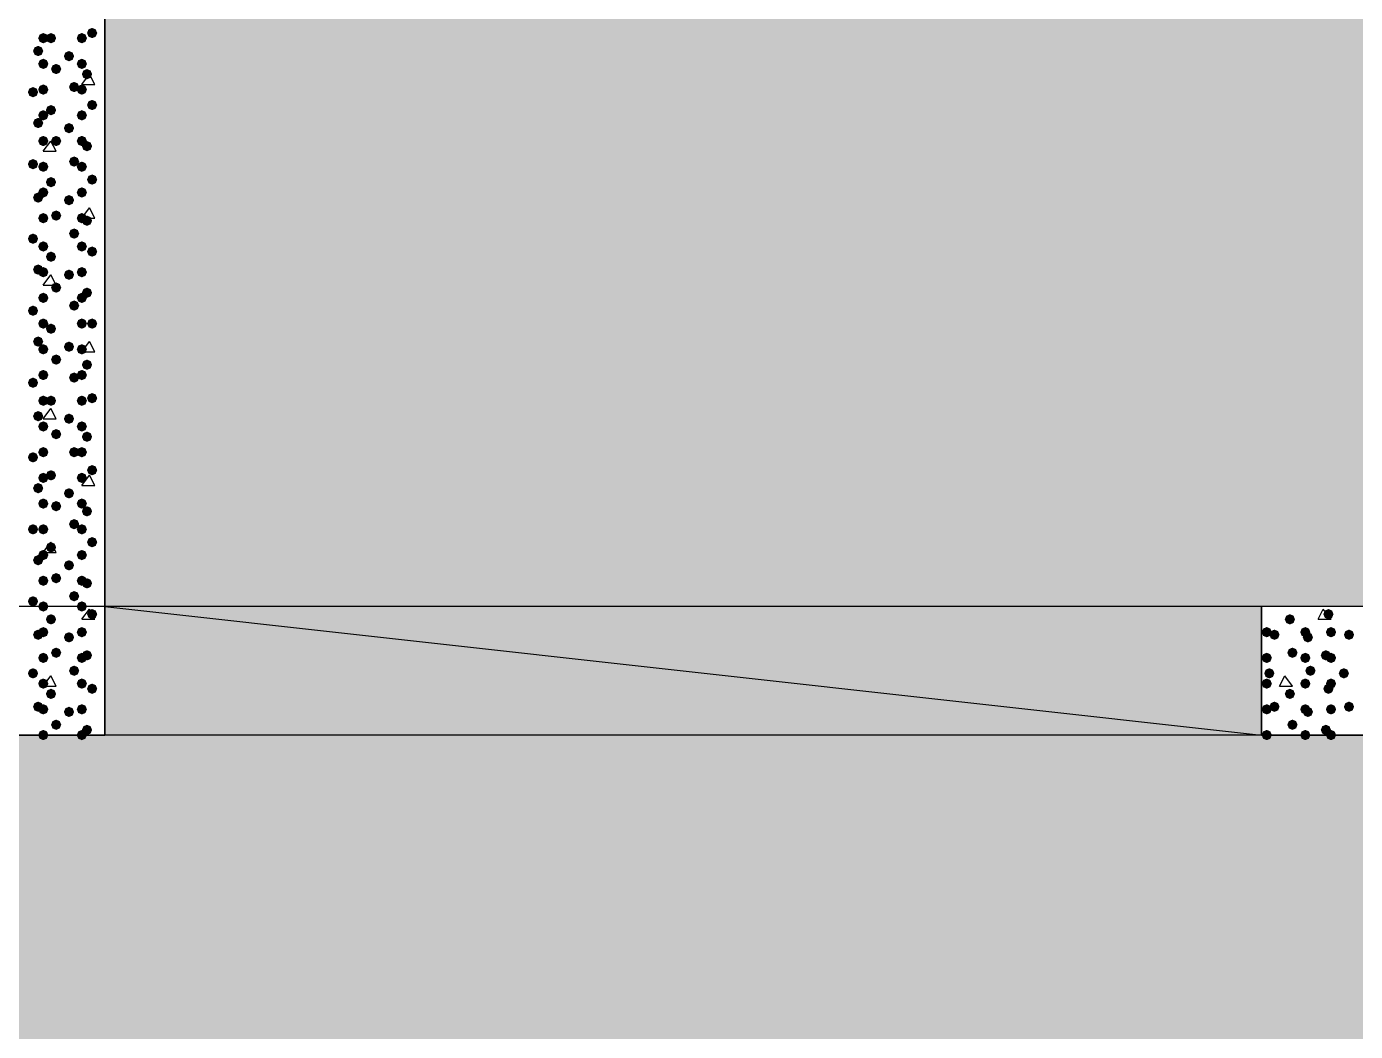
# Model space of a CAD drawing. Header units: millimetres. Extents: x 0 to 420, y 0 to 297.
# Drawn here: x 216.94 to 238.82, y 99.09 to 115.63 of the extents above; entities that cross this region are included whole.
import ezdxf

# ---------------------------------------------------------------- set-up
doc = ezdxf.new("R2010")
doc.units = ezdxf.units.MM
doc.layers.get('0').update_dxf_attribs({"linetype": 'CONTINUOUS'})

msp = doc.modelspace()

# ---------------------------------------------------------------- hatches: boundary and pattern name
at = {"true_color": 0x000008}
h = msp.add_hatch(color=0, dxfattribs=at)
h.paths.add_polyline_path([(379.603, 125.179667), (218.228333, 125.179667), (379.603, 106.087333)], flags=0)
h.paths.add_polyline_path([(218.228333, 125.179667), (379.603, 106.087333), (218.228333, 106.087333)], flags=0)
for points in [[(218.101333, 115.527667), (218.076462, 115.467871), (218.016667, 115.443), (217.956871, 115.467871), (217.932, 115.527667), (217.956871, 115.587462), (218.016667, 115.612333), (218.076462, 115.587463)], [(217.297, 115.443), (217.272129, 115.383204), (217.212333, 115.358333), (217.152537, 115.383204), (217.127667, 115.443), (217.152537, 115.502796), (217.212333, 115.527667), (217.272129, 115.502796)], [(217.424, 115.443), (217.399129, 115.383204), (217.339333, 115.358333), (217.279538, 115.383204), (217.254667, 115.443), (217.279537, 115.502796), (217.339333, 115.527667), (217.399129, 115.502796)], [(217.932, 115.443), (217.907129, 115.383204), (217.847333, 115.358333), (217.787537, 115.383204), (217.762667, 115.443), (217.787537, 115.502796), (217.847333, 115.527667), (217.907129, 115.502796)], [(217.212333, 115.231333), (217.187462, 115.171538), (217.127667, 115.146667), (217.067871, 115.171538), (217.043, 115.231333), (217.067871, 115.291129), (217.127667, 115.316), (217.187462, 115.291129)], [(217.720333, 115.146667), (217.695462, 115.086871), (217.635667, 115.062), (217.575871, 115.086871), (217.551, 115.146667), (217.575871, 115.206462), (217.635667, 115.231333), (217.695462, 115.206463)], [(217.297, 115.019667), (217.272129, 114.959871), (217.212333, 114.935), (217.152537, 114.959871), (217.127667, 115.019667), (217.152537, 115.079462), (217.212333, 115.104333), (217.272129, 115.079463)], [(217.508667, 114.935), (217.483796, 114.875204), (217.424, 114.850333), (217.364204, 114.875204), (217.339333, 114.935), (217.364204, 114.994796), (217.424, 115.019667), (217.483796, 114.994796)], [(217.932, 115.019667), (217.907129, 114.959871), (217.847333, 114.935), (217.787537, 114.959871), (217.762667, 115.019667), (217.787537, 115.079462), (217.847333, 115.104333), (217.907129, 115.079463)], [(218.016667, 114.850333), (217.991796, 114.790538), (217.932, 114.765667), (217.872204, 114.790538), (217.847333, 114.850333), (217.872204, 114.910129), (217.932, 114.935), (217.991796, 114.910129)], [(217.805, 114.638667), (217.780129, 114.578871), (217.720333, 114.554), (217.660538, 114.578871), (217.635667, 114.638667), (217.660537, 114.698462), (217.720333, 114.723333), (217.780129, 114.698463)], [(217.127667, 114.554), (217.102796, 114.494204), (217.043, 114.469333), (216.983204, 114.494204), (216.958333, 114.554), (216.983204, 114.613796), (217.043, 114.638667), (217.102796, 114.613796)], [(217.297, 114.596333), (217.272129, 114.536537), (217.212333, 114.511667), (217.152537, 114.536537), (217.127667, 114.596333), (217.152537, 114.656129), (217.212333, 114.681), (217.272129, 114.656129)], [(217.932, 114.596333), (217.907129, 114.536537), (217.847333, 114.511667), (217.787537, 114.536537), (217.762667, 114.596333), (217.787537, 114.656129), (217.847333, 114.681), (217.907129, 114.656129)], [(217.297, 114.173), (217.272129, 114.113204), (217.212333, 114.088333), (217.152537, 114.113204), (217.127667, 114.173), (217.152537, 114.232796), (217.212333, 114.257667), (217.272129, 114.232796)], [(217.424, 114.257667), (217.399129, 114.197871), (217.339333, 114.173), (217.279538, 114.197871), (217.254667, 114.257667), (217.279537, 114.317462), (217.339333, 114.342333), (217.399129, 114.317463)], [(217.932, 114.173), (217.907129, 114.113204), (217.847333, 114.088333), (217.787537, 114.113204), (217.762667, 114.173), (217.787537, 114.232796), (217.847333, 114.257667), (217.907129, 114.232796)], [(218.101333, 114.342333), (218.076462, 114.282537), (218.016667, 114.257667), (217.956871, 114.282537), (217.932, 114.342333), (217.956871, 114.402129), (218.016667, 114.427), (218.076462, 114.402129)], [(217.212333, 114.046), (217.187462, 113.986204), (217.127667, 113.961333), (217.067871, 113.986204), (217.043, 114.046), (217.067871, 114.105796), (217.127667, 114.130667), (217.187462, 114.105796)], [(217.720333, 113.961333), (217.695462, 113.901537), (217.635667, 113.876667), (217.575871, 113.901537), (217.551, 113.961333), (217.575871, 114.021129), (217.635667, 114.046), (217.695462, 114.021129)], [(217.297, 113.749667), (217.272129, 113.689871), (217.212333, 113.665), (217.152537, 113.689871), (217.127667, 113.749667), (217.152537, 113.809462), (217.212333, 113.834333), (217.272129, 113.809463)], [(217.508667, 113.749667), (217.483796, 113.689871), (217.424, 113.665), (217.364204, 113.689871), (217.339333, 113.749667), (217.364204, 113.809462), (217.424, 113.834333), (217.483796, 113.809463)], [(217.932, 113.749667), (217.907129, 113.689871), (217.847333, 113.665), (217.787537, 113.689871), (217.762667, 113.749667), (217.787537, 113.809462), (217.847333, 113.834333), (217.907129, 113.809463)], [(218.016667, 113.665), (217.991796, 113.605204), (217.932, 113.580333), (217.872204, 113.605204), (217.847333, 113.665), (217.872204, 113.724796), (217.932, 113.749667), (217.991796, 113.724796)], [(217.127667, 113.368667), (217.102796, 113.308871), (217.043, 113.284), (216.983204, 113.308871), (216.958333, 113.368667), (216.983204, 113.428462), (217.043, 113.453333), (217.102796, 113.428463)], [(217.297, 113.326333), (217.272129, 113.266537), (217.212333, 113.241667), (217.152537, 113.266537), (217.127667, 113.326333), (217.152537, 113.386129), (217.212333, 113.411), (217.272129, 113.386129)], [(217.805, 113.411), (217.780129, 113.351204), (217.720333, 113.326333), (217.660538, 113.351204), (217.635667, 113.411), (217.660537, 113.470796), (217.720333, 113.495667), (217.780129, 113.470796)], [(217.932, 113.326333), (217.907129, 113.266537), (217.847333, 113.241667), (217.787537, 113.266537), (217.762667, 113.326333), (217.787537, 113.386129), (217.847333, 113.411), (217.907129, 113.386129)], [(217.424, 113.072333), (217.399129, 113.012538), (217.339333, 112.987667), (217.279538, 113.012538), (217.254667, 113.072333), (217.279537, 113.132129), (217.339333, 113.157), (217.399129, 113.132129)], [(218.101333, 113.114667), (218.076462, 113.054871), (218.016667, 113.03), (217.956871, 113.054871), (217.932, 113.114667), (217.956871, 113.174462), (218.016667, 113.199333), (218.076462, 113.174463)], [(217.297, 112.903), (217.272129, 112.843204), (217.212333, 112.818333), (217.152537, 112.843204), (217.127667, 112.903), (217.152537, 112.962796), (217.212333, 112.987667), (217.272129, 112.962796)], [(217.932, 112.903), (217.907129, 112.843204), (217.847333, 112.818333), (217.787537, 112.843204), (217.762667, 112.903), (217.787537, 112.962796), (217.847333, 112.987667), (217.907129, 112.962796)], [(217.212333, 112.818333), (217.187462, 112.758537), (217.127667, 112.733667), (217.067871, 112.758537), (217.043, 112.818333), (217.067871, 112.878129), (217.127667, 112.903), (217.187462, 112.878129)], [(217.720333, 112.776), (217.695462, 112.716204), (217.635667, 112.691333), (217.575871, 112.716204), (217.551, 112.776), (217.575871, 112.835796), (217.635667, 112.860667), (217.695462, 112.835796)], [(217.297, 112.479667), (217.272129, 112.419871), (217.212333, 112.395), (217.152537, 112.419871), (217.127667, 112.479667), (217.152537, 112.539462), (217.212333, 112.564333), (217.272129, 112.539463)], [(217.508667, 112.522), (217.483796, 112.462204), (217.424, 112.437333), (217.364204, 112.462204), (217.339333, 112.522), (217.364204, 112.581796), (217.424, 112.606667), (217.483796, 112.581796)], [(217.932, 112.479667), (217.907129, 112.419871), (217.847333, 112.395), (217.787537, 112.419871), (217.762667, 112.479667), (217.787537, 112.539462), (217.847333, 112.564333), (217.907129, 112.539463)], [(218.016667, 112.437333), (217.991796, 112.377537), (217.932, 112.352667), (217.872204, 112.377537), (217.847333, 112.437333), (217.872204, 112.497129), (217.932, 112.522), (217.991796, 112.497129)], [(217.805, 112.225667), (217.780129, 112.165871), (217.720333, 112.141), (217.660538, 112.165871), (217.635667, 112.225667), (217.660537, 112.285462), (217.720333, 112.310333), (217.780129, 112.285463)], [(217.127667, 112.141), (217.102796, 112.081204), (217.043, 112.056333), (216.983204, 112.081204), (216.958333, 112.141), (216.983204, 112.200796), (217.043, 112.225667), (217.102796, 112.200796)], [(217.297, 112.014), (217.272129, 111.954204), (217.212333, 111.929333), (217.152537, 111.954204), (217.127667, 112.014), (217.152537, 112.073796), (217.212333, 112.098667), (217.272129, 112.073796)], [(217.932, 112.014), (217.907129, 111.954204), (217.847333, 111.929333), (217.787537, 111.954204), (217.762667, 112.014), (217.787537, 112.073796), (217.847333, 112.098667), (217.907129, 112.073796)], [(217.424, 111.844667), (217.399129, 111.784871), (217.339333, 111.76), (217.279538, 111.784871), (217.254667, 111.844667), (217.279537, 111.904462), (217.339333, 111.929333), (217.399129, 111.904463)], [(218.101333, 111.929333), (218.076462, 111.869537), (218.016667, 111.844667), (217.956871, 111.869537), (217.932, 111.929333), (217.956871, 111.989129), (218.016667, 112.014), (218.076462, 111.989129)], [(217.212333, 111.633), (217.187462, 111.573204), (217.127667, 111.548333), (217.067871, 111.573204), (217.043, 111.633), (217.067871, 111.692796), (217.127667, 111.717667), (217.187462, 111.692796)], [(217.297, 111.590667), (217.272129, 111.530871), (217.212333, 111.506), (217.152537, 111.530871), (217.127667, 111.590667), (217.152537, 111.650462), (217.212333, 111.675333), (217.272129, 111.650463)], [(217.720333, 111.548333), (217.695462, 111.488538), (217.635667, 111.463667), (217.575871, 111.488538), (217.551, 111.548333), (217.575871, 111.608129), (217.635667, 111.633), (217.695462, 111.608129)], [(217.932, 111.590667), (217.907129, 111.530871), (217.847333, 111.506), (217.787537, 111.530871), (217.762667, 111.590667), (217.787537, 111.650462), (217.847333, 111.675333), (217.907129, 111.650463)], [(217.508667, 111.336667), (217.483796, 111.276871), (217.424, 111.252), (217.364204, 111.276871), (217.339333, 111.336667), (217.364204, 111.396462), (217.424, 111.421333), (217.483796, 111.396463)], [(217.297, 111.167333), (217.272129, 111.107537), (217.212333, 111.082667), (217.152537, 111.107537), (217.127667, 111.167333), (217.152537, 111.227129), (217.212333, 111.252), (217.272129, 111.227129)], [(217.932, 111.167333), (217.907129, 111.107537), (217.847333, 111.082667), (217.787537, 111.107537), (217.762667, 111.167333), (217.787537, 111.227129), (217.847333, 111.252), (217.907129, 111.227129)], [(218.016667, 111.252), (217.991796, 111.192204), (217.932, 111.167333), (217.872204, 111.192204), (217.847333, 111.252), (217.872204, 111.311796), (217.932, 111.336667), (217.991796, 111.311796)], [(217.127667, 110.955667), (217.102796, 110.895871), (217.043, 110.871), (216.983204, 110.895871), (216.958333, 110.955667), (216.983204, 111.015462), (217.043, 111.040333), (217.102796, 111.015463)], [(217.805, 111.040333), (217.780129, 110.980538), (217.720333, 110.955667), (217.660538, 110.980538), (217.635667, 111.040333), (217.660537, 111.100129), (217.720333, 111.125), (217.780129, 111.100129)], [(217.297, 110.744), (217.272129, 110.684204), (217.212333, 110.659333), (217.152537, 110.684204), (217.127667, 110.744), (217.152537, 110.803796), (217.212333, 110.828667), (217.272129, 110.803796)], [(217.932, 110.744), (217.907129, 110.684204), (217.847333, 110.659333), (217.787537, 110.684204), (217.762667, 110.744), (217.787537, 110.803796), (217.847333, 110.828667), (217.907129, 110.803796)], [(218.101333, 110.744), (218.076462, 110.684204), (218.016667, 110.659333), (217.956871, 110.684204), (217.932, 110.744), (217.956871, 110.803796), (218.016667, 110.828667), (218.076462, 110.803796)], [(217.212333, 110.447667), (217.187462, 110.387871), (217.127667, 110.363), (217.067871, 110.387871), (217.043, 110.447667), (217.067871, 110.507462), (217.127667, 110.532333), (217.187462, 110.507463)], [(217.424, 110.659333), (217.399129, 110.599537), (217.339333, 110.574667), (217.279538, 110.599537), (217.254667, 110.659333), (217.279537, 110.719129), (217.339333, 110.744), (217.399129, 110.719129)], [(217.297, 110.320667), (217.272129, 110.260871), (217.212333, 110.236), (217.152537, 110.260871), (217.127667, 110.320667), (217.152537, 110.380462), (217.212333, 110.405333), (217.272129, 110.380463)], [(217.720333, 110.363), (217.695462, 110.303204), (217.635667, 110.278333), (217.575871, 110.303204), (217.551, 110.363), (217.575871, 110.422796), (217.635667, 110.447667), (217.695462, 110.422796)], [(217.932, 110.320667), (217.907129, 110.260871), (217.847333, 110.236), (217.787537, 110.260871), (217.762667, 110.320667), (217.787537, 110.380462), (217.847333, 110.405333), (217.907129, 110.380463)], [(217.508667, 110.151333), (217.483796, 110.091537), (217.424, 110.066667), (217.364204, 110.091537), (217.339333, 110.151333), (217.364204, 110.211129), (217.424, 110.236), (217.483796, 110.211129)], [(218.016667, 110.066667), (217.991796, 110.006871), (217.932, 109.982), (217.872204, 110.006871), (217.847333, 110.066667), (217.872204, 110.126462), (217.932, 110.151333), (217.991796, 110.126463)], [(217.297, 109.897333), (217.272129, 109.837538), (217.212333, 109.812667), (217.152537, 109.837538), (217.127667, 109.897333), (217.152537, 109.957129), (217.212333, 109.982), (217.272129, 109.957129)], [(217.805, 109.855), (217.780129, 109.795204), (217.720333, 109.770333), (217.660538, 109.795204), (217.635667, 109.855), (217.660537, 109.914796), (217.720333, 109.939667), (217.780129, 109.914796)], [(217.932, 109.897333), (217.907129, 109.837538), (217.847333, 109.812667), (217.787537, 109.837538), (217.762667, 109.897333), (217.787537, 109.957129), (217.847333, 109.982), (217.907129, 109.957129)], [(217.127667, 109.770333), (217.102796, 109.710538), (217.043, 109.685667), (216.983204, 109.710538), (216.958333, 109.770333), (216.983204, 109.830129), (217.043, 109.855), (217.102796, 109.830129)], [(217.297, 109.474), (217.272129, 109.414204), (217.212333, 109.389333), (217.152537, 109.414204), (217.127667, 109.474), (217.152537, 109.533796), (217.212333, 109.558667), (217.272129, 109.533796)], [(217.424, 109.474), (217.399129, 109.414204), (217.339333, 109.389333), (217.279538, 109.414204), (217.254667, 109.474), (217.279537, 109.533796), (217.339333, 109.558667), (217.399129, 109.533796)], [(217.932, 109.474), (217.907129, 109.414204), (217.847333, 109.389333), (217.787537, 109.414204), (217.762667, 109.474), (217.787537, 109.533796), (217.847333, 109.558667), (217.907129, 109.533796)], [(218.101333, 109.516333), (218.076462, 109.456537), (218.016667, 109.431667), (217.956871, 109.456537), (217.932, 109.516333), (217.956871, 109.576129), (218.016667, 109.601), (218.076462, 109.576129)], [(217.212333, 109.22), (217.187462, 109.160204), (217.127667, 109.135333), (217.067871, 109.160204), (217.043, 109.22), (217.067871, 109.279796), (217.127667, 109.304667), (217.187462, 109.279796)], [(217.720333, 109.177667), (217.695462, 109.117871), (217.635667, 109.093), (217.575871, 109.117871), (217.551, 109.177667), (217.575871, 109.237462), (217.635667, 109.262333), (217.695462, 109.237463)], [(217.297, 109.050667), (217.272129, 108.990871), (217.212333, 108.966), (217.152537, 108.990871), (217.127667, 109.050667), (217.152537, 109.110462), (217.212333, 109.135333), (217.272129, 109.110463)], [(217.508667, 108.923667), (217.483796, 108.863871), (217.424, 108.839), (217.364204, 108.863871), (217.339333, 108.923667), (217.364204, 108.983462), (217.424, 109.008333), (217.483796, 108.983463)], [(217.932, 109.050667), (217.907129, 108.990871), (217.847333, 108.966), (217.787537, 108.990871), (217.762667, 109.050667), (217.787537, 109.110462), (217.847333, 109.135333), (217.907129, 109.110463)], [(218.016667, 108.881333), (217.991796, 108.821537), (217.932, 108.796667), (217.872204, 108.821537), (217.847333, 108.881333), (217.872204, 108.941129), (217.932, 108.966), (217.991796, 108.941129)], [(217.127667, 108.542667), (217.102796, 108.482871), (217.043, 108.458), (216.983204, 108.482871), (216.958333, 108.542667), (216.983204, 108.602462), (217.043, 108.627333), (217.102796, 108.602463)], [(217.297, 108.627333), (217.272129, 108.567537), (217.212333, 108.542667), (217.152537, 108.567537), (217.127667, 108.627333), (217.152537, 108.687129), (217.212333, 108.712), (217.272129, 108.687129)], [(217.805, 108.627333), (217.780129, 108.567537), (217.720333, 108.542667), (217.660538, 108.567537), (217.635667, 108.627333), (217.660537, 108.687129), (217.720333, 108.712), (217.780129, 108.687129)], [(217.932, 108.627333), (217.907129, 108.567537), (217.847333, 108.542667), (217.787537, 108.567537), (217.762667, 108.627333), (217.787537, 108.687129), (217.847333, 108.712), (217.907129, 108.687129)], [(218.101333, 108.331), (218.076462, 108.271204), (218.016667, 108.246333), (217.956871, 108.271204), (217.932, 108.331), (217.956871, 108.390796), (218.016667, 108.415667), (218.076462, 108.390796)], [(217.212333, 108.034667), (217.187462, 107.974871), (217.127667, 107.95), (217.067871, 107.974871), (217.043, 108.034667), (217.067871, 108.094462), (217.127667, 108.119333), (217.187462, 108.094463)], [(217.297, 108.204), (217.272129, 108.144204), (217.212333, 108.119333), (217.152537, 108.144204), (217.127667, 108.204), (217.152537, 108.263796), (217.212333, 108.288667), (217.272129, 108.263796)], [(217.424, 108.246333), (217.399129, 108.186537), (217.339333, 108.161667), (217.279538, 108.186537), (217.254667, 108.246333), (217.279537, 108.306129), (217.339333, 108.331), (217.399129, 108.306129)], [(217.932, 108.204), (217.907129, 108.144204), (217.847333, 108.119333), (217.787537, 108.144204), (217.762667, 108.204), (217.787537, 108.263796), (217.847333, 108.288667), (217.907129, 108.263796)], [(217.720333, 107.95), (217.695462, 107.890204), (217.635667, 107.865333), (217.575871, 107.890204), (217.551, 107.95), (217.575871, 108.009796), (217.635667, 108.034667), (217.695462, 108.009796)], [(217.297, 107.780667), (217.272129, 107.720871), (217.212333, 107.696), (217.152537, 107.720871), (217.127667, 107.780667), (217.152537, 107.840462), (217.212333, 107.865333), (217.272129, 107.840463)], [(217.508667, 107.738333), (217.483796, 107.678538), (217.424, 107.653667), (217.364204, 107.678538), (217.339333, 107.738333), (217.364204, 107.798129), (217.424, 107.823), (217.483796, 107.798129)], [(217.932, 107.780667), (217.907129, 107.720871), (217.847333, 107.696), (217.787537, 107.720871), (217.762667, 107.780667), (217.787537, 107.840462), (217.847333, 107.865333), (217.907129, 107.840463)], [(218.016667, 107.653667), (217.991796, 107.593871), (217.932, 107.569), (217.872204, 107.593871), (217.847333, 107.653667), (217.872204, 107.713462), (217.932, 107.738333), (217.991796, 107.713463)], [(217.805, 107.442), (217.780129, 107.382204), (217.720333, 107.357333), (217.660538, 107.382204), (217.635667, 107.442), (217.660537, 107.501796), (217.720333, 107.526667), (217.780129, 107.501796)], [(217.127667, 107.357333), (217.102796, 107.297537), (217.043, 107.272667), (216.983204, 107.297537), (216.958333, 107.357333), (216.983204, 107.417129), (217.043, 107.442), (217.102796, 107.417129)], [(217.297, 107.357333), (217.272129, 107.297537), (217.212333, 107.272667), (217.152537, 107.297537), (217.127667, 107.357333), (217.152537, 107.417129), (217.212333, 107.442), (217.272129, 107.417129)], [(217.932, 107.357333), (217.907129, 107.297537), (217.847333, 107.272667), (217.787537, 107.297537), (217.762667, 107.357333), (217.787537, 107.417129), (217.847333, 107.442), (217.907129, 107.417129)], [(217.424, 107.061), (217.399129, 107.001204), (217.339333, 106.976333), (217.279538, 107.001204), (217.254667, 107.061), (217.279537, 107.120796), (217.339333, 107.145667), (217.399129, 107.120796)], [(218.101333, 107.145667), (218.076462, 107.085871), (218.016667, 107.061), (217.956871, 107.085871), (217.932, 107.145667), (217.956871, 107.205462), (218.016667, 107.230333), (218.076462, 107.205463)], [(217.212333, 106.849333), (217.187462, 106.789537), (217.127667, 106.764667), (217.067871, 106.789537), (217.043, 106.849333), (217.067871, 106.909129), (217.127667, 106.934), (217.187462, 106.909129)], [(217.297, 106.934), (217.272129, 106.874204), (217.212333, 106.849333), (217.152537, 106.874204), (217.127667, 106.934), (217.152537, 106.993796), (217.212333, 107.018667), (217.272129, 106.993796)], [(217.720333, 106.764667), (217.695462, 106.704871), (217.635667, 106.68), (217.575871, 106.704871), (217.551, 106.764667), (217.575871, 106.824462), (217.635667, 106.849333), (217.695462, 106.824463)], [(217.932, 106.934), (217.907129, 106.874204), (217.847333, 106.849333), (217.787537, 106.874204), (217.762667, 106.934), (217.787537, 106.993796), (217.847333, 107.018667), (217.907129, 106.993796)], [(217.297, 106.510667), (217.272129, 106.450871), (217.212333, 106.426), (217.152537, 106.450871), (217.127667, 106.510667), (217.152537, 106.570462), (217.212333, 106.595333), (217.272129, 106.570463)], [(217.508667, 106.553), (217.483796, 106.493204), (217.424, 106.468333), (217.364204, 106.493204), (217.339333, 106.553), (217.364204, 106.612796), (217.424, 106.637667), (217.483796, 106.612796)], [(217.932, 106.510667), (217.907129, 106.450871), (217.847333, 106.426), (217.787537, 106.450871), (217.762667, 106.510667), (217.787537, 106.570462), (217.847333, 106.595333), (217.907129, 106.570463)], [(218.016667, 106.468333), (217.991796, 106.408537), (217.932, 106.383667), (217.872204, 106.408537), (217.847333, 106.468333), (217.872204, 106.528129), (217.932, 106.553), (217.991796, 106.528129)], [(217.127667, 106.172), (217.102796, 106.112204), (217.043, 106.087333), (216.983204, 106.112204), (216.958333, 106.172), (216.983204, 106.231796), (217.043, 106.256667), (217.102796, 106.231796)], [(217.297, 106.087333), (217.272129, 106.027537), (217.212333, 106.002667), (217.152537, 106.027537), (217.127667, 106.087333), (217.152537, 106.147129), (217.212333, 106.172), (217.272129, 106.147129)], [(217.805, 106.256667), (217.780129, 106.196871), (217.720333, 106.172), (217.660538, 106.196871), (217.635667, 106.256667), (217.660537, 106.316462), (217.720333, 106.341333), (217.780129, 106.316463)], [(217.932, 106.087333), (217.907129, 106.027537), (217.847333, 106.002667), (217.787537, 106.027537), (217.762667, 106.087333), (217.787537, 106.147129), (217.847333, 106.172), (217.907129, 106.147129)]]:
    msp.add_hatch(color=0, dxfattribs=at).paths.add_polyline_path(points, flags=0)
at = {"true_color": 0x000007}
for points in [[(217.424, 105.875667), (217.399129, 105.815871), (217.339333, 105.791), (217.279538, 105.815871), (217.254667, 105.875667), (217.279537, 105.935462), (217.339333, 105.960333), (217.399129, 105.935463)], [(218.101333, 105.960333), (218.076462, 105.900538), (218.016667, 105.875667), (217.956871, 105.900538), (217.932, 105.960333), (217.956871, 106.020129), (218.016667, 106.045), (218.076462, 106.020129)], [(237.828667, 105.875667), (237.803796, 105.815871), (237.744, 105.791), (237.684204, 105.815871), (237.659333, 105.875667), (237.684204, 105.935462), (237.744, 105.960333), (237.803796, 105.935463)], [(238.463667, 105.960333), (238.438796, 105.900538), (238.379, 105.875667), (238.319204, 105.900538), (238.294333, 105.960333), (238.319204, 106.020129), (238.379, 106.045), (238.438796, 106.020129)], [(217.297, 105.664), (217.272129, 105.604204), (217.212333, 105.579333), (217.152537, 105.604204), (217.127667, 105.664), (217.152537, 105.723796), (217.212333, 105.748667), (217.272129, 105.723796)], [(217.932, 105.664), (217.907129, 105.604204), (217.847333, 105.579333), (217.787537, 105.604204), (217.762667, 105.664), (217.787537, 105.723796), (217.847333, 105.748667), (217.907129, 105.723796)], [(237.447667, 105.664), (237.422796, 105.604204), (237.363, 105.579333), (237.303204, 105.604204), (237.278333, 105.664), (237.303204, 105.723796), (237.363, 105.748667), (237.422796, 105.723796)], [(238.082667, 105.664), (238.057796, 105.604204), (237.998, 105.579333), (237.938204, 105.604204), (237.913333, 105.664), (237.938204, 105.723796), (237.998, 105.748667), (238.057796, 105.723796)], [(238.506, 105.664), (238.481129, 105.604204), (238.421333, 105.579333), (238.361538, 105.604204), (238.336667, 105.664), (238.361537, 105.723796), (238.421333, 105.748667), (238.481129, 105.723796)], [(217.212333, 105.621667), (217.187462, 105.561871), (217.127667, 105.537), (217.067871, 105.561871), (217.043, 105.621667), (217.067871, 105.681462), (217.127667, 105.706333), (217.187462, 105.681463)], [(217.720333, 105.579333), (217.695462, 105.519537), (217.635667, 105.494667), (217.575871, 105.519537), (217.551, 105.579333), (217.575871, 105.639129), (217.635667, 105.664), (217.695462, 105.639129)], [(237.574667, 105.621667), (237.549796, 105.561871), (237.49, 105.537), (237.430204, 105.561871), (237.405333, 105.621667), (237.430204, 105.681462), (237.49, 105.706333), (237.549796, 105.681463)], [(238.125, 105.579333), (238.100129, 105.519537), (238.040333, 105.494667), (237.980538, 105.519537), (237.955667, 105.579333), (237.980537, 105.639129), (238.040333, 105.664), (238.100129, 105.639129)], [(238.802333, 105.621667), (238.777462, 105.561871), (238.717667, 105.537), (238.657871, 105.561871), (238.633, 105.621667), (238.657871, 105.681462), (238.717667, 105.706333), (238.777462, 105.681463)], [(217.297, 105.240667), (217.272129, 105.180871), (217.212333, 105.156), (217.152537, 105.180871), (217.127667, 105.240667), (217.152537, 105.300462), (217.212333, 105.325333), (217.272129, 105.300463)], [(217.508667, 105.325333), (217.483796, 105.265537), (217.424, 105.240667), (217.364204, 105.265537), (217.339333, 105.325333), (217.364204, 105.385129), (217.424, 105.41), (217.483796, 105.385129)], [(217.932, 105.240667), (217.907129, 105.180871), (217.847333, 105.156), (217.787537, 105.180871), (217.762667, 105.240667), (217.787537, 105.300462), (217.847333, 105.325333), (217.907129, 105.300463)], [(218.016667, 105.283), (217.991796, 105.223204), (217.932, 105.198333), (217.872204, 105.223204), (217.847333, 105.283), (217.872204, 105.342796), (217.932, 105.367667), (217.991796, 105.342796)], [(237.447667, 105.240667), (237.422796, 105.180871), (237.363, 105.156), (237.303204, 105.180871), (237.278333, 105.240667), (237.303204, 105.300462), (237.363, 105.325333), (237.422796, 105.300463)], [(237.871, 105.325333), (237.846129, 105.265537), (237.786333, 105.240667), (237.726538, 105.265537), (237.701667, 105.325333), (237.726537, 105.385129), (237.786333, 105.41), (237.846129, 105.385129)], [(238.082667, 105.240667), (238.057796, 105.180871), (237.998, 105.156), (237.938204, 105.180871), (237.913333, 105.240667), (237.938204, 105.300462), (237.998, 105.325333), (238.057796, 105.300463)], [(238.421333, 105.283), (238.396462, 105.223204), (238.336667, 105.198333), (238.276871, 105.223204), (238.252, 105.283), (238.276871, 105.342796), (238.336667, 105.367667), (238.396462, 105.342796)], [(238.506, 105.240667), (238.481129, 105.180871), (238.421333, 105.156), (238.361538, 105.180871), (238.336667, 105.240667), (238.361537, 105.300462), (238.421333, 105.325333), (238.481129, 105.300463)], [(217.127667, 104.986667), (217.102796, 104.926871), (217.043, 104.902), (216.983204, 104.926871), (216.958333, 104.986667), (216.983204, 105.046462), (217.043, 105.071333), (217.102796, 105.046463)], [(217.805, 105.029), (217.780129, 104.969204), (217.720333, 104.944333), (217.660538, 104.969204), (217.635667, 105.029), (217.660537, 105.088796), (217.720333, 105.113667), (217.780129, 105.088796)], [(237.49, 104.986667), (237.465129, 104.926871), (237.405333, 104.902), (237.345538, 104.926871), (237.320667, 104.986667), (237.345537, 105.046462), (237.405333, 105.071333), (237.465129, 105.046463)], [(238.167333, 105.029), (238.142462, 104.969204), (238.082667, 104.944333), (238.022871, 104.969204), (237.998, 105.029), (238.022871, 105.088796), (238.082667, 105.113667), (238.142462, 105.088796)], [(238.717667, 104.986667), (238.692796, 104.926871), (238.633, 104.902), (238.573204, 104.926871), (238.548333, 104.986667), (238.573204, 105.046462), (238.633, 105.071333), (238.692796, 105.046463)], [(217.297, 104.817333), (217.272129, 104.757537), (217.212333, 104.732667), (217.152537, 104.757537), (217.127667, 104.817333), (217.152537, 104.877129), (217.212333, 104.902), (217.272129, 104.877129)], [(217.932, 104.817333), (217.907129, 104.757537), (217.847333, 104.732667), (217.787537, 104.757537), (217.762667, 104.817333), (217.787537, 104.877129), (217.847333, 104.902), (217.907129, 104.877129)], [(237.447667, 104.817333), (237.422796, 104.757537), (237.363, 104.732667), (237.303204, 104.757537), (237.278333, 104.817333), (237.303204, 104.877129), (237.363, 104.902), (237.422796, 104.877129)], [(238.082667, 104.817333), (238.057796, 104.757537), (237.998, 104.732667), (237.938204, 104.757537), (237.913333, 104.817333), (237.938204, 104.877129), (237.998, 104.902), (238.057796, 104.877129)], [(238.506, 104.817333), (238.481129, 104.757537), (238.421333, 104.732667), (238.361538, 104.757537), (238.336667, 104.817333), (238.361537, 104.877129), (238.421333, 104.902), (238.481129, 104.877129)], [(217.424, 104.648), (217.399129, 104.588204), (217.339333, 104.563333), (217.279538, 104.588204), (217.254667, 104.648), (217.279537, 104.707796), (217.339333, 104.732667), (217.399129, 104.707796)], [(218.101333, 104.732667), (218.076462, 104.672871), (218.016667, 104.648), (217.956871, 104.672871), (217.932, 104.732667), (217.956871, 104.792462), (218.016667, 104.817333), (218.076462, 104.792463)], [(237.828667, 104.648), (237.803796, 104.588204), (237.744, 104.563333), (237.684204, 104.588204), (237.659333, 104.648), (237.684204, 104.707796), (237.744, 104.732667), (237.803796, 104.707796)], [(238.463667, 104.732667), (238.438796, 104.672871), (238.379, 104.648), (238.319204, 104.672871), (238.294333, 104.732667), (238.319204, 104.792462), (238.379, 104.817333), (238.438796, 104.792463)], [(217.212333, 104.436333), (217.187462, 104.376537), (217.127667, 104.351667), (217.067871, 104.376537), (217.043, 104.436333), (217.067871, 104.496129), (217.127667, 104.521), (217.187462, 104.496129)], [(217.297, 104.394), (217.272129, 104.334204), (217.212333, 104.309333), (217.152537, 104.334204), (217.127667, 104.394), (217.152537, 104.453796), (217.212333, 104.478667), (217.272129, 104.453796)], [(217.720333, 104.351667), (217.695462, 104.291871), (217.635667, 104.267), (217.575871, 104.291871), (217.551, 104.351667), (217.575871, 104.411462), (217.635667, 104.436333), (217.695462, 104.411463)], [(217.932, 104.394), (217.907129, 104.334204), (217.847333, 104.309333), (217.787537, 104.334204), (217.762667, 104.394), (217.787537, 104.453796), (217.847333, 104.478667), (217.907129, 104.453796)], [(237.447667, 104.394), (237.422796, 104.334204), (237.363, 104.309333), (237.303204, 104.334204), (237.278333, 104.394), (237.303204, 104.453796), (237.363, 104.478667), (237.422796, 104.453796)], [(237.574667, 104.436333), (237.549796, 104.376537), (237.49, 104.351667), (237.430204, 104.376537), (237.405333, 104.436333), (237.430204, 104.496129), (237.49, 104.521), (237.549796, 104.496129)], [(238.082667, 104.394), (238.057796, 104.334204), (237.998, 104.309333), (237.938204, 104.334204), (237.913333, 104.394), (237.938204, 104.453796), (237.998, 104.478667), (238.057796, 104.453796)], [(238.125, 104.351667), (238.100129, 104.291871), (238.040333, 104.267), (237.980538, 104.291871), (237.955667, 104.351667), (237.980537, 104.411462), (238.040333, 104.436333), (238.100129, 104.411463)], [(238.506, 104.394), (238.481129, 104.334204), (238.421333, 104.309333), (238.361538, 104.334204), (238.336667, 104.394), (238.361537, 104.453796), (238.421333, 104.478667), (238.481129, 104.453796)], [(238.802333, 104.436333), (238.777462, 104.376537), (238.717667, 104.351667), (238.657871, 104.376537), (238.633, 104.436333), (238.657871, 104.496129), (238.717667, 104.521), (238.777462, 104.496129)], [(217.508667, 104.14), (217.483796, 104.080204), (217.424, 104.055333), (217.364204, 104.080204), (217.339333, 104.14), (217.364204, 104.199796), (217.424, 104.224667), (217.483796, 104.199796)], [(237.871, 104.14), (237.846129, 104.080204), (237.786333, 104.055333), (237.726538, 104.080204), (237.701667, 104.14), (237.726537, 104.199796), (237.786333, 104.224667), (237.846129, 104.199796)], [(217.297, 103.970667), (217.272129, 103.910871), (217.212333, 103.886), (217.152537, 103.910871), (217.127667, 103.970667), (217.152537, 104.030462), (217.212333, 104.055333), (217.272129, 104.030463)], [(217.932, 103.970667), (217.907129, 103.910871), (217.847333, 103.886), (217.787537, 103.910871), (217.762667, 103.970667), (217.787537, 104.030462), (217.847333, 104.055333), (217.907129, 104.030463)], [(218.016667, 104.055333), (217.991796, 103.995538), (217.932, 103.970667), (217.872204, 103.995538), (217.847333, 104.055333), (217.872204, 104.115129), (217.932, 104.14), (217.991796, 104.115129)], [(237.447667, 103.970667), (237.422796, 103.910871), (237.363, 103.886), (237.303204, 103.910871), (237.278333, 103.970667), (237.303204, 104.030462), (237.363, 104.055333), (237.422796, 104.030463)], [(238.082667, 103.970667), (238.057796, 103.910871), (237.998, 103.886), (237.938204, 103.910871), (237.913333, 103.970667), (237.938204, 104.030462), (237.998, 104.055333), (238.057796, 104.030463)], [(238.421333, 104.055333), (238.396462, 103.995538), (238.336667, 103.970667), (238.276871, 103.995538), (238.252, 104.055333), (238.276871, 104.115129), (238.336667, 104.14), (238.396462, 104.115129)], [(238.506, 103.970667), (238.481129, 103.910871), (238.421333, 103.886), (238.361538, 103.910871), (238.336667, 103.970667), (238.361537, 104.030462), (238.421333, 104.055333), (238.481129, 104.030463)]]:
    msp.add_hatch(color=0, dxfattribs=at).paths.add_polyline_path(points, flags=0)
at = {"true_color": 0x000008}
h = msp.add_hatch(color=0, dxfattribs=at)
h.paths.add_polyline_path([(237.278333, 106.087333), (218.228333, 106.087333), (237.278333, 103.970667)], flags=0)
h.paths.add_polyline_path([(218.228333, 106.087333), (237.278333, 103.970667), (218.228333, 103.970667)], flags=0)
h = msp.add_hatch(color=0, dxfattribs=at)
h.paths.add_polyline_path([(379.603, 103.970667), (33.528, 103.970667), (379.603, 84.920667)], flags=0)
h.paths.add_polyline_path([(33.528, 103.970667), (379.603, 84.920667), (33.528, 84.920667)], flags=0)

# ---------------------------------------------------------------- linework, layer by layer
at = {"color": 0, "true_color": 0x000007}
for points in [[(32.469667, 125.179667), (32.469667, 148.463), (380.661333, 148.463), (380.661333, 125.179667), (218.228333, 125.179667), (218.228333, 103.970667), (194.902667, 103.970667), (194.902667, 125.179667)], [(32.469667, 125.179667), (32.469667, 148.463), (380.661333, 148.463), (380.661333, 125.179667), (218.228333, 125.179667), (218.228333, 103.970667), (194.902667, 103.970667), (194.902667, 125.179667)], [(216.111667, 106.087333), (216.111667, 103.970667), (218.228333, 103.970667), (218.228333, 106.087333)], [(237.278333, 106.087333), (237.278333, 103.970667), (239.395, 103.970667), (239.395, 106.087333)]]:
    msp.add_lwpolyline(points, close=True, dxfattribs=at)
at = {"color": 0, "true_color": 0x000008}
for points in [[(218.228333, 125.179667), (379.603, 106.087333), (218.228333, 106.087333)], [(237.278333, 106.087333), (218.228333, 106.087333), (237.278333, 103.970667)], [(218.228333, 106.087333), (237.278333, 103.970667), (218.228333, 103.970667)], [(379.603, 103.970667), (33.528, 103.970667), (379.603, 84.920667)]]:
    msp.add_lwpolyline(points, close=True, dxfattribs=at)
at = {"color": 0, "true_color": 0x000007}
for points in [[(218.228333, 106.087333), (218.228333, 125.179667)], [(217.847333, 105.875667), (217.974333, 106.045)], [(218.059, 105.875667), (217.974333, 106.045)], [(238.209667, 105.875667), (238.294333, 106.045)], [(238.421333, 105.875667), (238.294333, 106.045)], [(217.847333, 105.875667), (218.059, 105.875667)], [(238.209667, 105.875667), (238.421333, 105.875667)], [(217.212333, 104.775), (217.339333, 104.944333)], [(217.424, 104.775), (217.339333, 104.944333)], [(237.574667, 104.775), (237.659333, 104.944333)], [(237.786333, 104.775), (237.659333, 104.944333)], [(217.212333, 104.775), (217.424, 104.775)], [(237.574667, 104.775), (237.786333, 104.775)]]:
    msp.add_lwpolyline(points, dxfattribs=at)
at = {"color": 0, "true_color": 0x000008}
for points in [[(217.847333, 114.681), (217.974333, 114.850333)], [(218.059, 114.681), (217.974333, 114.850333)], [(217.847333, 114.681), (218.059, 114.681)], [(217.212333, 113.580333), (217.339333, 113.749667)], [(217.424, 113.580333), (217.339333, 113.749667)], [(217.212333, 113.580333), (217.424, 113.580333)], [(217.847333, 112.479667), (217.974333, 112.649)], [(218.059, 112.479667), (217.974333, 112.649)], [(217.847333, 112.479667), (218.059, 112.479667)], [(217.212333, 111.379), (217.339333, 111.548333)], [(217.424, 111.379), (217.339333, 111.548333)], [(217.212333, 111.379), (217.424, 111.379)], [(217.847333, 110.278333), (217.974333, 110.447667)], [(218.059, 110.278333), (217.974333, 110.447667)], [(217.847333, 110.278333), (218.059, 110.278333)], [(217.212333, 109.177667), (217.339333, 109.347)], [(217.424, 109.177667), (217.339333, 109.347)], [(217.212333, 109.177667), (217.424, 109.177667)], [(217.847333, 108.077), (217.974333, 108.246333)], [(218.059, 108.077), (217.974333, 108.246333)], [(217.847333, 108.077), (218.059, 108.077)], [(217.212333, 106.976333), (217.339333, 107.145667)], [(217.424, 106.976333), (217.339333, 107.145667)], [(217.212333, 106.976333), (217.424, 106.976333)]]:
    msp.add_lwpolyline(points, dxfattribs=at)

doc.saveas('drawing.dxf')
